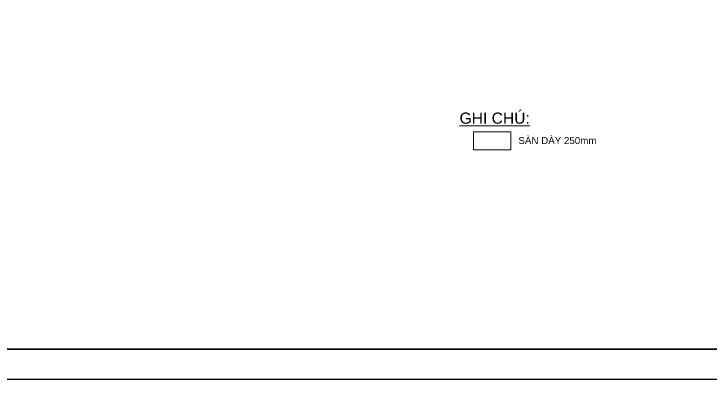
# Model space of a CAD drawing. Header units: millimetres. Extents: x -159515 to 1327256, y -225156 to 138737.
# Drawn here: x 305032 to 354872, y -72704 to -46588 of the extents above; entities that cross this region are included whole.
import ezdxf
from ezdxf.enums import TextEntityAlignment as Align

# ---------------------------------------------------------------- set-up
doc = ezdxf.new("R2010")
doc.units = ezdxf.units.MM
doc.header["$MEASUREMENT"] = 0
doc.layers.add('ccu11-Dim', color=8, linetype='Continuous')
doc.layers.add('ccu12-Tencaukien', color=9, linetype='Continuous', lineweight=15)
doc.layers.add('KT-Net thay', color=7, linetype='Continuous', lineweight=15)
doc.styles.add('Arial', font='arial.ttf', dxfattribs={"width": 0.7})

# ---------------------------------------------------------------- blocks, each defined once
blk = doc.blocks.new('Khung ten_A1', base_point=(-3406704, 253379))
at = {"layer": 'Defpoints', "color": 1}
blk.add_lwpolyline([(84100, 0), (84100, 59471), (0, 59471), (0, 0)], close=True, dxfattribs=at)
at = {"layer": 'KT-Net thay', "const_width": 60}
blk.add_lwpolyline([(2700, 1071), (83100, 1071), (83100, 58471), (2700, 58471)], close=True, dxfattribs=at)

msp = doc.modelspace()

# ---------------------------------------------------------------- linework, layer by layer
at = {"layer": 'ccu12-Tencaukien', "color": 0, "ltscale": 20}
msp.add_lwpolyline([(337940.8, -55024.2), (340600.8, -55024.2), (340600.8, -56314.2), (337940.8, -56314.2)], close=True, dxfattribs=at)

# ---------------------------------------------------------------- block references
at = {"layer": 'ccu11-Dim', "xscale": 2.000000000621877, "yscale": 2.000000000621877, "zscale": 2.000000000621877}
msp.add_blockref('Khung ten_A1', (-6599994.5, 434054.5), dxfattribs=at)

# ---------------------------------------------------------------- texts
at = {"layer": 'ccu12-Tencaukien', "color": 31, "style": 'Arial'}
msp.add_text('%%uGHI CHÚ:', height=800, dxfattribs=at).set_placement((339450.1, -54440.6), align=Align.CENTER)
msp.add_text('SÀN DÀY 250mm', height=500, dxfattribs=at).set_placement((341149.3, -55894.2))

doc.saveas('drawing.dxf')
